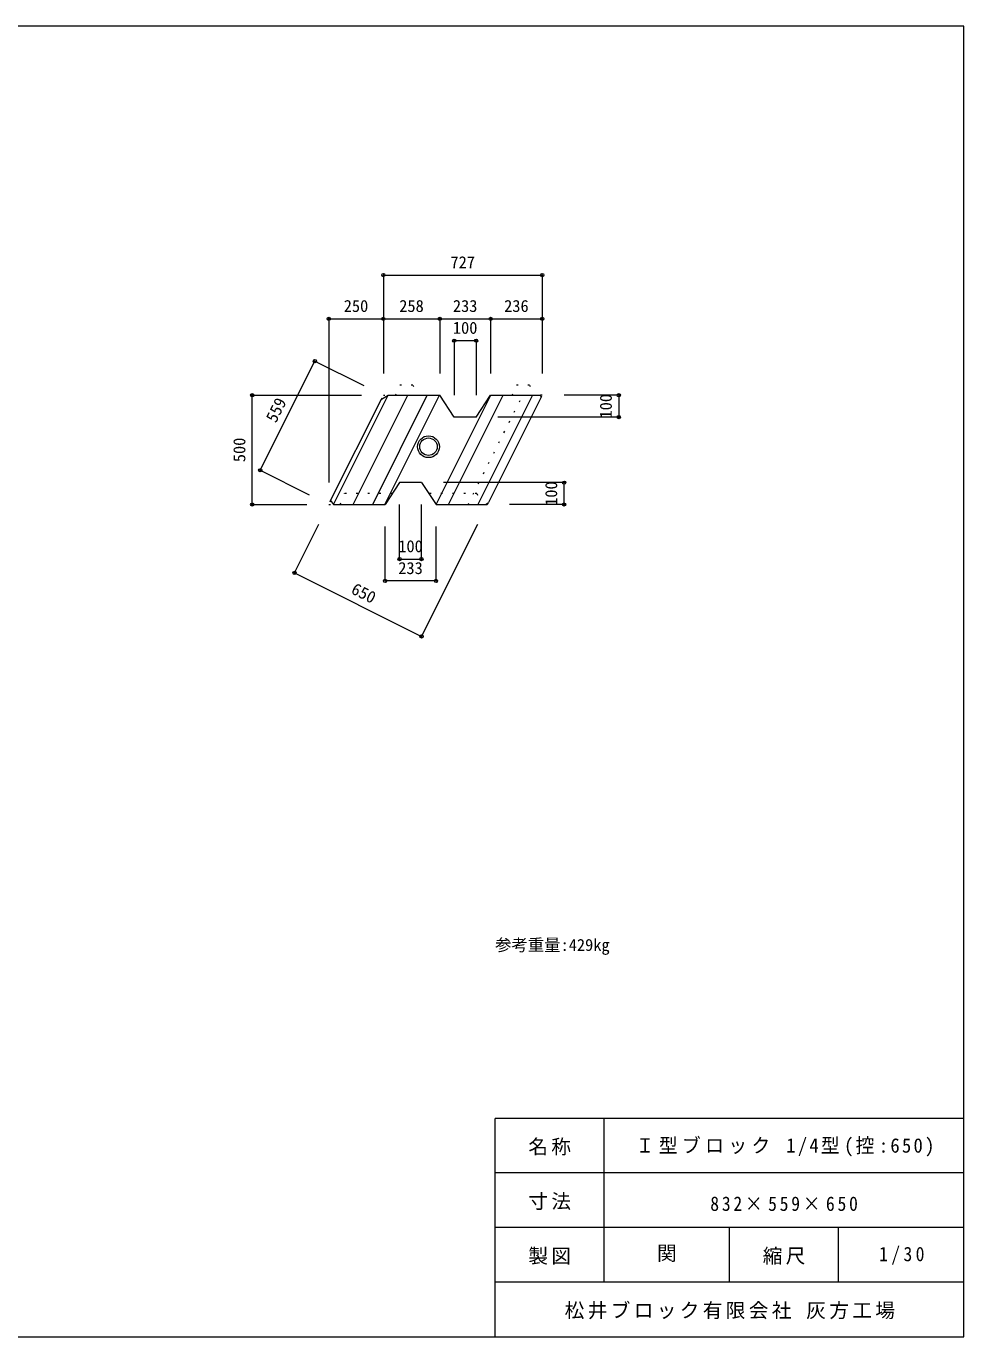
# Model space of a CAD drawing. Units: millimetres, scale not verified. Extents: x 165 to 8745, y 150 to 6150.
# Drawn here: x 4455 to 8745, y 150 to 6150 of the extents above; entities that cross this region are included whole.
import ezdxf
from ezdxf.enums import TextEntityAlignment as Align

# ---------------------------------------------------------------- set-up
doc = ezdxf.new("R2010")
doc.units = ezdxf.units.MM
doc.header["$LTSCALE"] = 30
doc.header["$PDMODE"] = 32
doc.header["$PDSIZE"] = 15
doc.linetypes.add('DOTTED', pattern=[1.75, 0.25, -1.5])
for name, color, linetype, lineweight in [('_0-0_', 7, 'Continuous', 18), ('_0-1_', 7, 'Continuous', 18), ('_0-2_', 4, 'Continuous', 9)]:
    doc.layers.add(name, color=color, linetype=linetype, lineweight=lineweight)
doc.styles.add('ＭＳ ゴシック', font='')
doc.styles.get('ＭＳ ゴシック').set_extended_font_data('MS Gothic')

msp = doc.modelspace()

# ---------------------------------------------------------------- linework, layer by layer
at = {"layer": '_0-0_'}
for p, q in [((8745, 6150), (165, 6150)), ((8745, 150), (8745, 6150)), ((8745, 1150), (6600, 1150)), ((6600, 150), (6600, 1150)), ((7100, 400), (7100, 1150)), ((8745, 900), (6600, 900)), ((8745, 650), (6600, 650)), ((7672.5, 400), (7672.5, 650)), ((8172.5, 400), (8172.5, 650)), ((8745, 400), (6600, 400)), ((165, 150), (8745, 150))]:
    msp.add_line(p, q, dxfattribs=at)
at = {"layer": '_0-1_', "linetype": 'DOTTED'}
for p, q in [((6144.09, 4460.32), (6164.09, 4507.32)), ((6224.09, 4507.32), (6164.09, 4507.32)), ((6224.09, 4507.32), (6244.09, 4460.32)), ((6678.09, 4460.32), (6698.09, 4507.32)), ((6758.09, 4507.32), (6698.09, 4507.32)), ((6758.09, 4507.32), (6778.09, 4460.32)), ((6080.14, 4442.44), (6089.09, 4460.32)), ((6089.09, 4460.32), (6111.45, 4460.32)), ((6476.64, 3960.32), (6726.64, 4460.32)), ((6816.09, 4460.32), (6806.09, 4460.32)), ((6811.61, 4451.38), (6816.09, 4460.32)), ((5848.03, 3978.21), (5839.09, 3960.32)), ((5839.09, 3960.32), (5861.45, 3960.32)), ((5891.09, 3960.32), (5911.09, 4010.32)), ((6130.34, 4010.32), (5911.09, 4010.32)), ((6517.3, 4010.32), (6296.84, 4010.32)), ((6517.3, 4010.32), (6537.3, 3960.32)), ((6556.09, 3960.32), (6566.09, 3960.32)), ((6566.09, 3960.32), (6570.56, 3969.27))]:
    msp.add_line(p, q, dxfattribs=at)
at = {"layer": '_0-1_'}
for p, q in [((5848.03, 3978.21), (6080.14, 4442.44)), ((5861.45, 3960.32), (6111.45, 4460.32)), ((5950.89, 3960.32), (6200.89, 4460.32)), ((6040.33, 3960.32), (6290.33, 4460.32)), ((6080.14, 4442.44), (6111.45, 4460.32)), ((6096.23, 3960.32), (6346.23, 4460.32)), ((6111.45, 4460.32), (6347.09, 4460.32)), ((6331.3, 3960.32), (6581.3, 4460.32)), ((6413.59, 4360.32), (6347.09, 4460.32)), ((6387.2, 3960.32), (6637.2, 4460.32)), ((6513.59, 4360.32), (6580.09, 4460.32)), ((6771.37, 4460.32), (6521.37, 3960.32)), ((6811.61, 4451.38), (6570.56, 3969.27)), ((6580.09, 4460.32), (6806.09, 4460.32)), ((6806.09, 4460.32), (6811.61, 4451.38)), ((6513.59, 4360.32), (6413.59, 4360.32)), ((6163.59, 4060.32), (6097.09, 3960.32)), ((6263.59, 4060.32), (6163.59, 4060.32)), ((6263.59, 4060.32), (6330.09, 3960.32)), ((5848.03, 3978.21), (5861.45, 3960.32)), ((5861.45, 3960.32), (6097.09, 3960.32)), ((6330.09, 3960.32), (6556.09, 3960.32)), ((6556.09, 3960.32), (6570.56, 3969.27))]:
    msp.add_line(p, q, dxfattribs=at)
at = {"layer": '_0-1_', "color": 4, "lineweight": 9}
msp.add_line((6332.55, 4169.51), (6332.13, 4170.14), dxfattribs=at)
at = {"layer": '_0-1_'}
for radius in [50, 40]:
    msp.add_circle((6295.57, 4224.83), radius, dxfattribs=at)
at = {"layer": '_0-2_'}
for p, q in [((6089.09, 5010.32), (6089.09, 4560.32)), ((6089.09, 5010.32), (6816.09, 5010.32)), ((6816.09, 5010.32), (6816.09, 4560.32)), ((5839.09, 4810.32), (5839.09, 4060.32)), ((5839.09, 4810.32), (6816.09, 4810.32)), ((6347.09, 4810.32), (6347.09, 4560.32)), ((6580.09, 4810.32), (6580.09, 4560.32)), ((6513.59, 4710.32), (6413.59, 4710.32)), ((6413.59, 4710.32), (6413.59, 4460.32)), ((6513.59, 4710.32), (6513.59, 4460.32)), ((5526.04, 4116.85), (5776.04, 4616.85)), ((5776.04, 4616.85), (5999.64, 4505.05)), ((5489.09, 3960.32), (5489.09, 4460.32)), ((5489.09, 4460.32), (5989.09, 4460.32)), ((7166.09, 4460.32), (6916.09, 4460.32)), ((7166.09, 4460.32), (7166.09, 4360.32)), ((7166.09, 4360.32), (6613.59, 4360.32)), ((5526.04, 4116.85), (5749.64, 4005.05)), ((6916.09, 4060.32), (6363.59, 4060.32)), ((6916.09, 3960.32), (6916.09, 4060.32)), ((5489.09, 3960.32), (5739.09, 3960.32)), ((6163.59, 3710.32), (6163.59, 3960.32)), ((6263.59, 3710.32), (6263.59, 3960.32)), ((6916.09, 3960.32), (6666.09, 3960.32)), ((5682.56, 3647.28), (5794.37, 3870.88)), ((6097.09, 3610.32), (6097.09, 3860.32)), ((6264.16, 3356.48), (6521.37, 3870.88)), ((6330.09, 3610.32), (6330.09, 3860.32)), ((6163.59, 3710.32), (6263.59, 3710.32)), ((5682.56, 3647.28), (6264.16, 3356.48)), ((6330.09, 3610.32), (6097.09, 3610.32))]:
    msp.add_line(p, q, dxfattribs=at)
for p in [(6089.09, 5010.32), (6089.09, 5010.32), (6816.09, 5010.32), (5839.09, 4810.32), (6089.09, 4810.32), (6347.09, 4810.32), (6580.09, 4810.32), (6816.09, 4810.32), (6413.59, 4710.32), (6513.59, 4710.32), (5776.04, 4616.85), (5489.09, 4460.32), (7166.09, 4460.32), (7166.09, 4360.32), (5526.04, 4116.85), (6916.09, 4060.32), (5489.09, 3960.32), (6916.09, 3960.32), (6163.59, 3710.32), (6263.59, 3710.32), (5682.56, 3647.28), (6097.09, 3610.32), (6330.09, 3610.32), (6264.16, 3356.48)]:
    msp.add_point(p, dxfattribs=at)

# ---------------------------------------------------------------- texts
at = {"layer": '_0-0_', "color": 4, "style": 'ＭＳ ゴシック'}
msp.add_text('参考重量:429㎏', height=54.99, dxfattribs=at).set_placement((6600, 1900), align=Align.BOTTOM_LEFT)
at = {"layer": '_0-0_', "style": 'ＭＳ ゴシック'}
msp.add_text('関', height=65.98, dxfattribs=at).set_placement((7341.25, 480), align=Align.BOTTOM_LEFT)
at = {"layer": '_0-0_', "char_height": 65.98, "attachment_point": 7, "style": 'ＭＳ ゴシック'}
for s, insert in [('\\T1.17;名称', (6752.5, 980)), ('\\T1.24;\\W0.95;Ｉ型ブロック\\~1/4型(控:650)', (7243.75, 975.4)), ('\\T1.17;寸法', (6752.5, 730)), ('\\T1.31;\\W0.9;832×559×650', (7585, 725.4)), ('\\T1.17;製図', (6752.5, 480)), ('\\T1.17;縮尺', (7825, 480)), ('\\T1.38;\\W0.9;1/30', (8357.5, 480)), ('\\T1.17;松井ブロック有限会社\\~灰方工場', (6918.75, 230))]:
    msp.add_mtext(s, dxfattribs=dict(at, insert=insert))
at = {"layer": '_0-2_', "style": 'ＭＳ ゴシック'}
for s, p in [('727', (6396.34, 5025.32)), ('250', (5907.84, 4825.32)), ('258', (6161.84, 4825.32)), ('233', (6407.34, 4825.32)), ('236', (6641.84, 4825.32)), ('100', (6407.34, 4725.32)), ('100', (6157.34, 3725.32)), ('233', (6157.34, 3625.32))]:
    msp.add_text(s, height=54.99, dxfattribs=at).set_placement(p, align=Align.BOTTOM_LEFT)
for s, rotation, p in [('559', 63.435, (5612.46, 4323.25)), ('100', 90, (7151.09, 4354.07)), ('500', 90, (5474.09, 4154.07)), ('100', 90, (6901.09, 3954.07)), ('650', 333.435, (5929.76, 3540.45))]:
    msp.add_text(s, height=54.99, rotation=rotation, dxfattribs=at).set_placement(p, align=Align.BOTTOM_LEFT)

doc.saveas('drawing.dxf')
